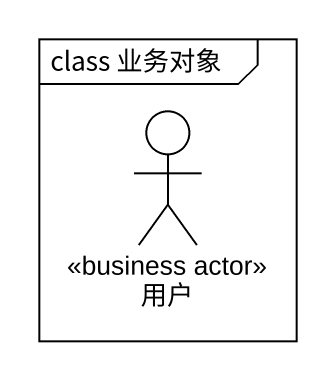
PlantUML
@startuml
mainframe class 业务对象
actor 用户 <<business actor>>
@enduml
